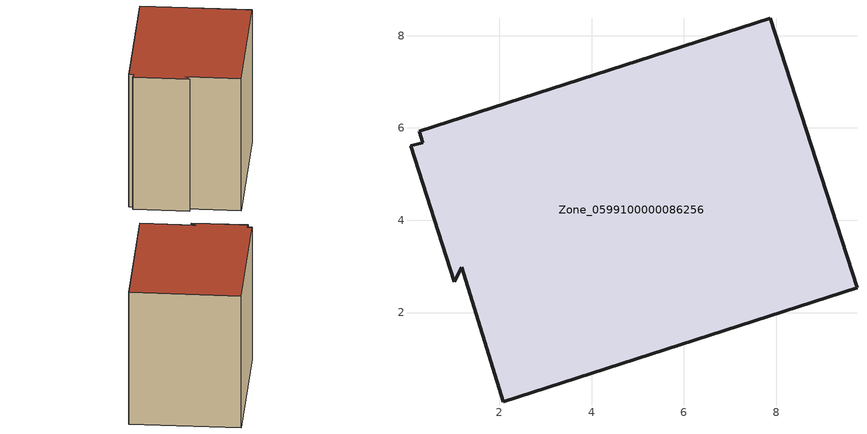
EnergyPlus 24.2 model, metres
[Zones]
Zone_0599100000086256
 floor ground (C_G): 0.07,5.62 0.34,5.68 0.26,5.93 7.87,8.38 9.75,2.54 2.09,0.07 1.18,2.98 1.02,2.67 z3.94
 wall outside (C_F): 7.87,8.38 0.26,5.93 0.34,5.68 0.07,5.62 1.02,2.67 1.18,2.98 2.09,0.07 9.75,2.54 7.87,8.38 z3.94:12.06
 roof outside (C_R): 0.34,5.68 0.07,5.62 1.02,2.67 1.18,2.98 2.09,0.07 9.75,2.54 7.87,8.38 0.26,5.93 z12.06
[BUILDING]
Pand.0599100000086256: North Axis=0; Terrain=City; Loads Convergence Tolerance Value=0.04; Temperature Convergence Tolerance Value=0.4; Solar Distribution=FullExterior; Maximum Number of Warmup Days=25; Minimum Number of Warmup Days=1
[Site:Location]
Rotterdam.The.Hague.AP_ZH_NLD Design_Conditions: Latitude=51.96; Longitude=4.45; Time Zone=1; Elevation=-4.5
[SITE:GROUNDTEMPERATURE:BUILDINGSURFACE]
18, 18, 18, 18, 18, 18, 18, 18, 18, 18, 18, 18
[MATERIAL] Thermal Absorptance=0.9; Solar Absorptance=0.7; Visible Absorptance=0.7
Name | Roughness | Thickness | Conductivity | Density | Specific Heat
G.TC.1965-1974 | MediumSmooth | 0.15 | 0.882353 | 540 | 1210
F.TC.1965-1974 | Rough | 0.3 | 0.697674 | 1920 | 840
R.TC.1965-1974 | MediumRough | 0.2 | 0.232558 | 1500 | 1000
[CONSTRUCTION]
C_G: G.TC.1965-1974
C_F: F.TC.1965-1974
C_R: R.TC.1965-1974
[ZONE]
Zone_0599100000086256: Type=1; Multiplier=1; Ceiling Height=Autocalculate; Volume=Autocalculate; Floor Area=autocalculate; Part of Total Floor Area=Yes
[ZONEINFILTRATION:DESIGNFLOWRATE]
Infil_Zone_0599100000086256: Zone or ZoneList or Space or SpaceList=Zone_0599100000086256; Schedule=AlwaysOn; Design Flow Rate Calculation Method=Flow/Area; Flow Rate per Floor Area=0.003; Constant Term Coefficient=1; Temperature Term Coefficient=0; Velocity Term Coefficient=0; Velocity Squared Term Coefficient=0
[HVACTEMPLATE:ZONE:IDEALLOADSAIRSYSTEM]
Zone_0599100000086256: Maximum Heating Supply Air Temperature=50; Minimum Cooling Supply Air Temperature=13; Maximum Heating Supply Air Humidity Ratio=0.0156; Minimum Cooling Supply Air Humidity Ratio=0.0077; Heating Limit=NoLimit; Cooling Limit=NoLimit; Dehumidification Control Type=ConstantSensibleHeatRatio; Cooling Sensible Heat Ratio=0.7; Dehumidification Setpoint=60; Humidification Control Type=None; Humidification Setpoint=30; Outdoor Air Method=None; Outdoor Air Flow Rate per Person=0.00944; Outdoor Air Flow Rate per Zone Floor Area=0; Outdoor Air Flow Rate per Zone=0; Demand Controlled Ventilation Type=None; Outdoor Air Economizer Type=NoEconomizer; Heat Recovery Type=None; Sensible Heat Recovery Effectiveness=0.7; Latent Heat Recovery Effectiveness=0.65
[ZONECONTROL:THERMOSTAT]
ThermostatControl_Zone_0599100000086256: Zone or ZoneList=Zone_0599100000086256; Control Type Schedule=DualSetpointControlType; Control 1=Thermostat_Zone_0599100000086256; Temperature Difference Between Cutout And Setpoint=0
[THERMOSTATSETPOINT:DUALSETPOINT]
Thermostat_Zone_0599100000086256: Heating Setpoint Temperature Schedule=HeatingSetpoint_Zone_0599100000086256; Cooling Setpoint Temperature Schedule=CoolingSetpoint_Zone_0599100000086256
[SCHEDULE:COMPACT]
HeatingSetpoint_Zone_0599100000086256: Through: 12/31, For: AllDays, Until: 24:00, 21
CoolingSetpoint_Zone_0599100000086256: Through: 12/31, For: AllDays, Until: 24:00, 24
DualSetpointControlType: Through: 12/31, For: AllDays, Until: 24:00, 4
AlwaysOn: Through: 12/31, For: AllDays, Until: 24:00, 1
